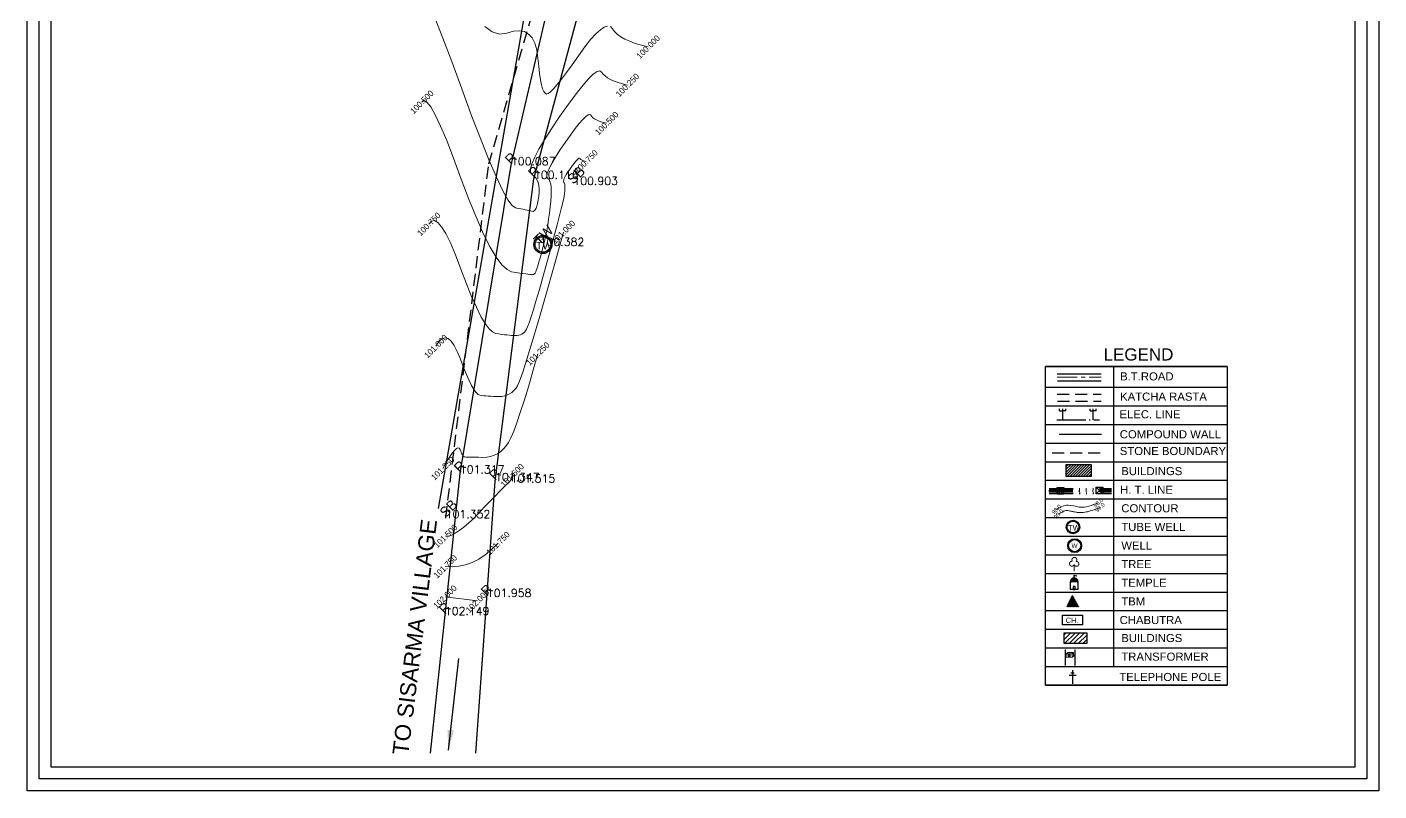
# Model space of a CAD drawing. Extents: x 0 to 10087, y 0 to 10179.
# Drawn here: x 9918.5 to 10087.4, y 9804.7 to 9900.2 of the extents above; entities that cross this region are included whole.
import ezdxf
from ezdxf.enums import TextEntityAlignment as Align

# ---------------------------------------------------------------- set-up
doc = ezdxf.new("R2010")
doc.units = 0
doc.header["$MEASUREMENT"] = 0
for name, pattern in [('ACAD_ISO04W100', [30, 24, -3, 0, -3]), ('ACAD_ISO10W100', [18, 12, -3, 0, -3]), ('ACAD_ISO12W100', [21, 12, -3, 0, -3, 0, -3]), ('ACAD_ISO14W100', [24, 12, -3, 0, -3, 0, -3, 0, -3]), ('CENTERX2', [4, 2.5, -0.5, 0.5, -0.5]), ('DASHDOT', [1, 0.5, -0.25, 0, -0.25]), ('DASHED', [0.75, 0.5, -0.25]), ('HIDDEN', [0.375, 0.25, -0.125])]:
    doc.linetypes.add(name, pattern=pattern)
for name, color, linetype in [('2', 1, 'Continuous'), ('4', 3, 'Continuous'), ('Contour_RL', 44, 'Continuous'), ('FRAME', 7, 'Continuous'), ('HATCH', 253, 'Continuous'), ('T_LINE', 7, 'ACAD_ISO12W100'), ('TBM', 32, 'Continuous'), ('TEXT', 7, 'Continuous'), ('TRANSFORMER (DP)', 7, 'Continuous'), ('TREES', 3, 'Continuous'), ('TW', 4, 'Continuous'), ('WELL', 4, 'Continuous')]:
    doc.layers.add(name, color=color, linetype=linetype)
for name, color, linetype, lineweight in [('BT ROAD', 251, 'Continuous', 30), ('BUILDING', 6, 'Continuous', 30), ('compound wall', 4, 'Continuous', 30), ('Contours', 42, 'Continuous', 13), ('DRG', 6, 'Continuous', 30), ('E.P LINE', 5, 'ACAD_ISO04W100', 30), ('EP', 5, 'ACAD_ISO10W100', 30), ('GRASS', 3, 'DASHDOT', 25), ('H-T-LINE', 150, 'ACAD_ISO14W100', 40), ('HT LINE', 4, 'ACAD_ISO10W100', 30), ('KATCHA RASTA', 42, 'HIDDEN', 30), ('ROAD', 250, 'Continuous', 30), ('SB', 1, 'DASHED', 30)]:
    doc.layers.add(name, color=color, linetype=linetype, lineweight=lineweight)
doc.styles.add('A', font='ARIAL.TTF')
doc.styles.add('ROMANS', font='romans.shx', dxfattribs={"height": 3})
doc.styles.add('style19', font='', dxfattribs={"height": 5})
doc.styles.get('style19').set_extended_font_data('Swis721 Th BT')
doc.dimstyles.get("Standard").update_dxf_attribs({"dimtxt": 0.18, "dimasz": 0.18, "dimexe": 0.18, "dimexo": 0.0625, "dimgap": 0.09, "dimtad": 0, "dimtih": 1, "dimtoh": 1, "dimdec": 4, "dimzin": 0, "dimdsep": 46, "dimtxsty": 'Standard', "dimcen": 0.09, "dimadec": 0, "dimazin": 0, "dimtfac": 1, "dimtdec": 4, "dimtofl": 0, "dimtmove": 0, "dimatfit": 3, "dimfxl": 0, "dimtolj": 1, "dimtzin": 0, "dimarcsym": 0})

# ---------------------------------------------------------------- blocks, each defined once
blk = doc.blocks.new('EP')
at = {"layer": 'EP', "linetype": 'Continuous'}
for p, q in [((-1.43, 4.24), (-1.43, 5.08)), ((-1.43, 4.24), (0, 4.24)), ((0, 4.24), (0, 5.08)), ((0, 0), (0, 4.24)), ((1.43, 4.24), (0, 4.24)), ((1.43, 4.24), (1.43, 5.08))]:
    blk.add_line(p, q, dxfattribs=at)
blk = doc.blocks.new('TW')
at = {"layer": 'TW'}
for radius in [2.01, 1.73]:
    blk.add_circle((0.01, 0.01), radius, dxfattribs=at)
at = {"layer": 'TW', "style": 'style19'}
blk.add_text('TW', height=1.68, dxfattribs=at).set_placement((-1.53, -1.1))
blk = doc.blocks.new('W')
at = {"layer": 'WELL'}
for radius in [2.3, 2]:
    blk.add_circle((0, 0), radius, dxfattribs=at)
at = {"layer": 'WELL', "color": 7}
blk.add_text('W', height=1.5, dxfattribs=at).set_placement((-0.04, -0.78), align=Align.CENTER)
blk = doc.blocks.new('TRANSFORMER (DP)')
at = {"layer": 'TRANSFORMER (DP)', "lineweight": 9}
for p, q in [((-0.08, 2.89), (-0.07, 0)), ((-0.01, 2.89), (0, 0)), ((1.7, 2.89), (1.7, 0)), ((1.76, 2.89), (1.77, 0.01))]:
    blk.add_line(p, q, dxfattribs=at)
at = {"layer": 'TRANSFORMER (DP)', "lineweight": 30}
for p, q in [((-0.08, 2.89), (-0.01, 2.89)), ((1.7, 2.89), (1.76, 2.89))]:
    blk.add_line(p, q, dxfattribs=at)
at = {"layer": 'TRANSFORMER (DP)', "lineweight": 15}
for p, q in [((0.14, 1.85), (-0.07, 1.85)), ((0.14, 1.82), (-0.07, 1.81)), ((0.14, 2.18), (0.42, 2.41)), ((0.14, 2.18), (1.21, 2.19)), ((0.14, 2.18), (0.14, 1.52)), ((0.14, 1.52), (1.21, 1.53)), ((0.42, 2.41), (1.49, 2.41)), ((0.48, 2.19), (0.48, 1.52)), ((0.54, 2.19), (0.54, 1.52)), ((0.6, 2.19), (0.6, 1.53)), ((0.65, 2.19), (0.66, 1.53)), ((0.7, 2.19), (0.71, 1.53)), ((0.76, 2.19), (0.76, 1.53)), ((0.82, 2.19), (0.82, 1.53)), ((0.87, 2.19), (0.87, 1.53)), ((1.21, 2.19), (1.49, 2.41)), ((1.21, 1.53), (1.21, 2.19)), ((1.21, 1.53), (1.49, 1.75)), ((1.39, 1.86), (1.77, 1.86)), ((1.39, 1.82), (1.77, 1.82)), ((1.49, 1.75), (1.49, 2.41))]:
    blk.add_line(p, q, dxfattribs=at)
blk = doc.blocks.new('TP')
at = {"layer": 'T_LINE', "color": 0, "linetype": 'Continuous'}
for p, q in [((0, 5.11), (0, 0)), ((-1.29, 3.22), (1.29, 3.22)), ((-0.68, 4.05), (0.58, 4.05))]:
    blk.add_line(p, q, dxfattribs=at)
blk = doc.blocks.new('HT')
at = {"layer": 'HT LINE', "linetype": 'Continuous'}
blk.add_lwpolyline([(-1.75, 1.73), (1.75, 1.73), (1.75, -1.73), (-1.75, -1.73)], close=True, dxfattribs=at)
for points in [[(-1.75, 1.73), (1.75, -1.73)], [(1.75, 1.73), (-1.75, -1.73)]]:
    blk.add_lwpolyline(points, dxfattribs=at)

msp = doc.modelspace()

# ---------------------------------------------------------------- hatches: boundary and pattern name
at = {"layer": 'DRG', "lineweight": 13}
h = msp.add_hatch(dxfattribs=at)
h.set_pattern_fill('ANSI31', color=256, scale=1.898438, style=0)
h.set_pattern_definition([(45, (8750.37505, 8581.90383), (-0.167799754, 0.167799754), [])])
h.paths.add_polyline_path([(10048.31, 9845.54), (10051.43, 9845.54), (10051.43, 9844.03), (10048.31, 9844.03)])
at = {"layer": 'HATCH'}
h = msp.add_hatch(dxfattribs=at)
h.set_pattern_fill('ANSI31', color=256, scale=3.217619, style=0)
h.set_pattern_definition([(45, (9810.39423, 9889.18184), (-0.28440006, 0.28440006), [])])
h.paths.add_polyline_path([(10048.05, 9824.5), (10050.87, 9824.5), (10050.87, 9823.14), (10048.05, 9823.14)])
at = {"layer": 'TBM'}
h = msp.add_hatch(dxfattribs=at)
h.set_pattern_fill('ANSI31', color=1, scale=0.510201, style=0)
h.set_pattern_definition([(45, (7487.109915, 7232.26312), (-0.0450958643, 0.0450958643), [])])
h.paths.add_polyline_path([(10048.34, 9827.74), (10049.89, 9827.74), (10049.09, 9829.23)])
h.paths.add_polyline_path([(10048.62, 9827.92), (10049.58, 9827.92), (10049.58, 9828.38), (10048.62, 9828.38)], flags=24)

# ---------------------------------------------------------------- linework, layer by layer
at = {"layer": 'BT ROAD', "linetype": 'Continuous'}
for points in [[(9974.52, 9809.47), (9976.94, 9843.46), (9981.8, 9881.25), (9988.25, 9905.31), (9992.27, 9920.78), (9997.86, 9943.29), (10000.02, 9958.4), (10000.09, 9979.29), (9999.99, 9990.83), (10000, 10000), (9999.73, 10016.95), (9999.77, 10030.03), (10000.53, 10040.39), (10000.97, 10043.05)], [(9986.79, 9915.8), (9984.46, 9906.75), (9978.92, 9882.95), (9972.54, 9844.42), (9968.83, 9809.44)]]:
    msp.add_lwpolyline(points, dxfattribs=at)
at = {"layer": 'BT ROAD', "color": 252, "linetype": 'CENTERX2', "lineweight": 9}
msp.add_lwpolyline([(10047.18, 9856.44), (10052.69, 9856.44)], dxfattribs=at)
at = {"layer": 'BUILDING', "color": 30}
for points in [[(10048.85, 9830.9), (10049.76, 9830.9), (10049.76, 9829.9), (10048.85, 9829.9)], [(10049.16, 9829.9), (10049.44, 9829.9), (10049.44, 9830.3), (10049.16, 9830.3)]]:
    msp.add_lwpolyline(points, close=True, dxfattribs=at)
for points in [[(10049.31, 9831.33), (10049.31, 9831.72), (10049.64, 9831.64), (10049.31, 9831.57)], [(10049.31, 9831.32), (10049.31, 9830.9)]]:
    msp.add_lwpolyline(points, dxfattribs=at)
at = {"layer": 'BUILDING'}
for points in [[(10047.82, 9826.72), (10050.36, 9826.72), (10050.36, 9825.49), (10047.82, 9825.49)], [(10048.05, 9824.5), (10050.87, 9824.5), (10050.87, 9823.14), (10048.05, 9823.14)]]:
    msp.add_lwpolyline(points, close=True, dxfattribs=at)
at = {"layer": 'BUILDING', "color": 30}
for centre, radius, start, end in [((10049.3, 9830.88), 0.471, 347.3159, 196.4881), ((10049.31, 9830.95), 0.378, 88.8257, 186.8928), ((10049.33, 9831.02), 0.306, 94.7039, 201.0258), ((10049.62, 9831), 0.446, 133.1061, 192.652), ((10049.32, 9831.04), 0.285, 332.8068, 91.4635), ((10049.33, 9830.95), 0.37, 352.9199, 92.4722), ((10049.23, 9831.05), 0.285, 329.9835, 72.8892)]:
    msp.add_arc(centre, radius, start, end, dxfattribs=at)
at = {"layer": 'compound wall', "linetype": 'Continuous', "lineweight": 30}
msp.add_lwpolyline([(10047.41, 9849.34), (10052.73, 9849.34)], dxfattribs=at)
at = {"layer": 'Contours', "color": 122, "linetype": 'Continuous'}
for points in [[(9969.47, 9901.28), (9970.42, 9898.85), (9971.53, 9895.92), (9972.78, 9892.5), (9974.04, 9889.06), (9975.18, 9886.07), (9976.2, 9883.54), (9977.1, 9881.45), (9977.88, 9879.82), (9978.54, 9878.63), (9979.07, 9877.9), (9979.49, 9877.61), (9979.83, 9877.56), (9980.15, 9877.5), (9980.44, 9877.45), (9980.71, 9877.39), (9980.95, 9877.34), (9981.17, 9877.29), (9981.36, 9877.25), (9981.53, 9877.2), (9981.68, 9877.19), (9981.82, 9877.25), (9981.94, 9877.38), (9982.06, 9877.58), (9982.16, 9877.85), (9982.25, 9878.19), (9982.33, 9878.6), (9982.4, 9879.07), (9982.43, 9879.56), (9982.43, 9880.01), (9982.39, 9880.42), (9982.31, 9880.78), (9982.18, 9881.1), (9982.01, 9881.37), (9981.81, 9881.6), (9981.56, 9881.79), (9981.38, 9882.05), (9981.37, 9882.5), (9981.54, 9883.13), (9981.89, 9883.95), (9982.41, 9884.95), (9983.11, 9886.14), (9983.99, 9887.51), (9985.04, 9889.07), (9986.12, 9890.6), (9987.08, 9891.89), (9987.91, 9892.94), (9988.62, 9893.76), (9989.21, 9894.33), (9989.68, 9894.66), (9990.02, 9894.76), (9990.25, 9894.61), (9990.44, 9894.36), (9990.69, 9894.12), (9991, 9893.89), (9991.38, 9893.68), (9991.81, 9893.48), (9992.31, 9893.29), (9992.86, 9893.13), (9993.48, 9892.97)], [(9975.64, 9900.32), (9976.58, 9899.63), (9977.5, 9899.34), (9978.4, 9899.47), (9979.23, 9899.71), (9979.96, 9899.77), (9980.6, 9899.66), (9981.13, 9899.36), (9981.57, 9898.88), (9981.91, 9898.22), (9982.15, 9897.38), (9982.29, 9896.36), (9982.39, 9895.32), (9982.5, 9894.41), (9982.61, 9893.64), (9982.74, 9893.01), (9982.88, 9892.52), (9983.02, 9892.16), (9983.18, 9891.95), (9983.35, 9891.86), (9983.56, 9891.93), (9983.85, 9892.14), (9984.23, 9892.51), (9984.69, 9893.03), (9985.24, 9893.71), (9985.86, 9894.53), (9986.57, 9895.51), (9987.37, 9896.65), (9988.16, 9897.75), (9988.88, 9898.67), (9989.53, 9899.38), (9990.09, 9899.9), (9990.58, 9900.23), (9991, 9900.35)], [(9991.34, 9900.29), (9991.6, 9900.02), (9991.86, 9899.66), (9992.21, 9899.33), (9992.64, 9899.01), (9993.16, 9898.72), (9993.76, 9898.45), (9994.45, 9898.19), (9995.22, 9897.96), (9996.07, 9897.75)], [(9967.79, 9890.86), (9968.06, 9891.06), (9968.43, 9890.85), (9968.89, 9890.25), (9969.46, 9889.25), (9970.13, 9887.85), (9970.89, 9886.04), (9971.76, 9883.84), (9972.72, 9881.23), (9973.71, 9878.6), (9974.64, 9876.3), (9975.51, 9874.34), (9976.32, 9872.73), (9977.08, 9871.45), (9977.78, 9870.51), (9978.43, 9869.91), (9979.01, 9869.64), (9979.54, 9869.56), (9980.01, 9869.48), (9980.42, 9869.42), (9980.76, 9869.37), (9981.05, 9869.33), (9981.27, 9869.3), (9981.44, 9869.28), (9981.54, 9869.27), (9981.61, 9869.28), (9981.68, 9869.29), (9981.74, 9869.31), (9981.79, 9869.33), (9981.85, 9869.37), (9981.9, 9869.41), (9981.94, 9869.47), (9981.98, 9869.53), (9982.03, 9869.62), (9982.09, 9869.79), (9982.17, 9870.02), (9982.26, 9870.32), (9982.37, 9870.69), (9982.5, 9871.12), (9982.64, 9871.62), (9982.8, 9872.19), (9982.96, 9872.8), (9983.11, 9873.44), (9983.25, 9874.1), (9983.39, 9874.78), (9983.51, 9875.48), (9983.63, 9876.21), (9983.73, 9876.96), (9983.83, 9877.74), (9983.91, 9878.48), (9983.95, 9879.14), (9983.96, 9879.71), (9983.94, 9880.2), (9983.89, 9880.6), (9983.8, 9880.92), (9983.68, 9881.15), (9983.53, 9881.3), (9983.42, 9881.46), (9983.42, 9881.73), (9983.52, 9882.12), (9983.74, 9882.63), (9984.06, 9883.24), (9984.49, 9883.98), (9985.03, 9884.82), (9985.68, 9885.79), (9986.35, 9886.73), (9986.94, 9887.53), (9987.46, 9888.18), (9987.9, 9888.68), (9988.26, 9889.03), (9988.55, 9889.24), (9988.76, 9889.3), (9988.9, 9889.21), (9989.01, 9889.05), (9989.17, 9888.9), (9989.36, 9888.76), (9989.59, 9888.63), (9989.86, 9888.51), (9990.17, 9888.4), (9990.51, 9888.29), (9990.89, 9888.2)], [(9968.66, 9875.59), (9968.98, 9875.98), (9969.36, 9876.05), (9969.78, 9875.81), (9970.26, 9875.27), (9970.78, 9874.41), (9971.36, 9873.24), (9971.99, 9871.76), (9972.67, 9869.97), (9973.35, 9868.14), (9974, 9866.54), (9974.6, 9865.19), (9975.17, 9864.06), (9975.69, 9863.18), (9976.18, 9862.52), (9976.63, 9862.11), (9977.03, 9861.92), (9977.41, 9861.86), (9977.77, 9861.81), (9978.11, 9861.77), (9978.42, 9861.73), (9978.72, 9861.7), (9979, 9861.68), (9979.25, 9861.67), (9979.49, 9861.66), (9979.7, 9861.67), (9979.91, 9861.71), (9980.1, 9861.77), (9980.28, 9861.85), (9980.44, 9861.97), (9980.6, 9862.1), (9980.73, 9862.26), (9980.86, 9862.45), (9981, 9862.76), (9981.2, 9863.27), (9981.44, 9864), (9981.73, 9864.93), (9982.08, 9866.07), (9982.47, 9867.42), (9982.92, 9868.98), (9983.41, 9870.76), (9983.9, 9872.53), (9984.33, 9874.11), (9984.69, 9875.49), (9985, 9876.68), (9985.25, 9877.67), (9985.43, 9878.46), (9985.56, 9879.05), (9985.62, 9879.45), (9985.65, 9879.73), (9985.67, 9879.98), (9985.67, 9880.2), (9985.67, 9880.38), (9985.65, 9880.54), (9985.61, 9880.66), (9985.57, 9880.75), (9985.51, 9880.8), (9985.47, 9880.86), (9985.47, 9880.97), (9985.51, 9881.11), (9985.59, 9881.31), (9985.71, 9881.54), (9985.88, 9881.82), (9986.08, 9882.14), (9986.33, 9882.51), (9986.58, 9882.86), (9986.8, 9883.17), (9987, 9883.41), (9987.17, 9883.6), (9987.3, 9883.74), (9987.41, 9883.82), (9987.49, 9883.84), (9987.55, 9883.81), (9987.59, 9883.75), (9987.65, 9883.69), (9987.72, 9883.64), (9987.81, 9883.59), (9987.91, 9883.54), (9988.03, 9883.5), (9988.16, 9883.46), (9988.31, 9883.42)], [(9969.54, 9860.32), (9969.91, 9860.9), (9970.29, 9861.25), (9970.67, 9861.38), (9971.06, 9861.28), (9971.44, 9860.97), (9971.83, 9860.43), (9972.22, 9859.68), (9972.61, 9858.7), (9973, 9857.68), (9973.36, 9856.79), (9973.69, 9856.03), (9974.01, 9855.4), (9974.3, 9854.9), (9974.58, 9854.54), (9974.83, 9854.31), (9975.05, 9854.2), (9975.28, 9854.17), (9975.53, 9854.14), (9975.8, 9854.11), (9976.08, 9854.09), (9976.39, 9854.08), (9976.72, 9854.06), (9977.06, 9854.05), (9977.43, 9854.05), (9977.8, 9854.06), (9978.14, 9854.12), (9978.46, 9854.23), (9978.76, 9854.37), (9979.04, 9854.56), (9979.3, 9854.79), (9979.53, 9855.06), (9979.74, 9855.38), (9980, 9855.97), (9980.4, 9857.09), (9980.92, 9858.71), (9981.57, 9860.86), (9982.36, 9863.52), (9983.27, 9866.69), (9984.31, 9870.39), (9985.48, 9874.6)], [(9970.41, 9845.06), (9970.84, 9845.82), (9971.23, 9846.44), (9971.56, 9846.94), (9971.85, 9847.3), (9972.1, 9847.53), (9972.3, 9847.63), (9972.45, 9847.6), (9972.56, 9847.43), (9972.64, 9847.22), (9972.71, 9847.03), (9972.79, 9846.87), (9972.85, 9846.74), (9972.91, 9846.63), (9972.97, 9846.55), (9973.03, 9846.51), (9973.07, 9846.48), (9973.15, 9846.48), (9973.29, 9846.47), (9973.48, 9846.46), (9973.74, 9846.46), (9974.06, 9846.45), (9974.44, 9846.44), (9974.88, 9846.44), (9975.38, 9846.43), (9975.89, 9846.46), (9976.38, 9846.54), (9976.83, 9846.69), (9977.25, 9846.89), (9977.64, 9847.16), (9978, 9847.48), (9978.32, 9847.86), (9978.62, 9848.31), (9978.92, 9848.89), (9979.27, 9849.71), (9979.66, 9850.75), (9980.09, 9852.02), (9980.57, 9853.52), (9981.1, 9855.25), (9981.67, 9857.21), (9982.28, 9859.39)], [(9970.75, 9836.58), (9971.1, 9836.59), (9971.5, 9836.71), (9971.96, 9836.94), (9972.47, 9837.27), (9973.04, 9837.7), (9973.66, 9838.25), (9974.35, 9838.89), (9975.08, 9839.65), (9975.8, 9840.4), (9976.44, 9841.07), (9976.99, 9841.64), (9977.45, 9842.11), (9977.82, 9842.5), (9978.11, 9842.79), (9978.31, 9842.98), (9978.43, 9843.08), (9978.5, 9843.13), (9978.56, 9843.18), (9978.62, 9843.24), (9978.67, 9843.29), (9978.72, 9843.34), (9978.76, 9843.38), (9978.8, 9843.43), (9978.83, 9843.48), (9978.86, 9843.53), (9978.89, 9843.59), (9978.92, 9843.67), (9978.95, 9843.75), (9978.98, 9843.84), (9979.01, 9843.95), (9979.05, 9844.06), (9979.08, 9844.19)], [(9970.72, 9832.78), (9971.57, 9832.74), (9972.41, 9832.81), (9973.25, 9832.99), (9974.08, 9833.3), (9974.9, 9833.72), (9975.71, 9834.26), (9976.51, 9834.92), (9977.31, 9835.69)]]:
    msp.add_lwpolyline(points, dxfattribs=at)
at = {"layer": 'Contours', "color": 122, "linetype": 'Continuous', "elevation": 102}
msp.add_lwpolyline([(9970.68, 9828.99), (9974.75, 9828.48)], dxfattribs=at)
at = {"layer": 'Contours', "color": 122, "linetype": 'Continuous'}
msp.add_spline([(10047.03, 9839.91), (10048.54, 9840.46), (10049.94, 9840.22), (10052.3, 9840.76)], degree=3, dxfattribs=at)
msp.add_open_spline([(10047.34, 9839.36), (10047.4, 9839.4), (10047.46, 9839.43), (10047.65, 9839.53), (10047.76, 9839.59), (10047.97, 9839.68), (10048.07, 9839.72), (10048.23, 9839.77), (10048.3, 9839.78), (10048.37, 9839.79), (10048.38, 9839.79), (10048.41, 9839.79), (10048.42, 9839.79), (10048.44, 9839.79), (10048.45, 9839.79), (10048.49, 9839.79), (10048.53, 9839.79), (10048.64, 9839.77), (10048.73, 9839.75), (10048.96, 9839.7), (10049.08, 9839.67), (10049.31, 9839.62), (10049.4, 9839.6), (10049.55, 9839.57), (10049.61, 9839.56), (10049.8, 9839.54), (10049.93, 9839.53), (10050.31, 9839.53), (10050.56, 9839.56), (10051.04, 9839.65), (10051.26, 9839.71), (10051.69, 9839.84), (10051.9, 9839.92), (10052.24, 9840.05), (10052.38, 9840.11), (10052.52, 9840.17)], degree=3, knots=[0, 0, 0, 0, 1.213037, 1.213037, 3.639111, 3.639111, 6.065186, 6.065186, 8.49126, 8.49126, 9.130124, 9.130124, 9.616096, 9.616096, 10.102067, 10.102067, 11.07401, 11.07401, 13.221796, 13.221796, 15.369582, 15.369582, 16.646485, 16.646485, 17.416773, 17.416773, 19.012861, 19.012861, 22.323772, 22.323772, 25.634683, 25.634683, 28.945595, 28.945595, 31.369605, 31.369605, 31.369605, 31.369605], dxfattribs=at)
at = {"layer": 'DRG', "linetype": 'Continuous'}
msp.add_lwpolyline([(10048.31, 9845.54), (10051.43, 9845.54), (10051.43, 9844.03), (10048.31, 9844.03)], close=True, dxfattribs=at)
at = {"layer": 'E.P LINE', "ltscale": 0.15}
msp.add_lwpolyline([(10047.14, 9851.11), (10052.46, 9851.11)], dxfattribs=at)
at = {"layer": 'EP', "linetype": 'Continuous'}
msp.add_lwpolyline([(10011.85, 10047.67), (10001.93, 10001.06), (9983.53, 9918.65), (9969.83, 9840.02)], dxfattribs=at)
at = {"layer": 'FRAME'}
for points in [[(10068.42, 9857.81), (10045.71, 9857.81)], [(10054.23, 9857.81), (10054.23, 9820.28)], [(10045.71, 9855.2), (10068.42, 9855.2)], [(10045.71, 9852.87), (10068.42, 9852.87)], [(10045.71, 9850.54), (10068.42, 9850.54)], [(10045.71, 9848.21), (10068.42, 9848.21)], [(10045.71, 9845.89), (10068.42, 9845.89)], [(10045.71, 9843.56), (10068.42, 9843.56)], [(10045.71, 9841.23), (10068.42, 9841.23)], [(10045.71, 9838.9), (10068.42, 9838.9)], [(10045.71, 9836.58), (10068.42, 9836.58)], [(10045.71, 9834.25), (10068.42, 9834.25)], [(10045.71, 9831.92), (10068.42, 9831.92)], [(10045.71, 9829.59), (10068.42, 9829.59)], [(10045.71, 9827.27), (10068.42, 9827.27)], [(10045.71, 9824.94), (10068.42, 9824.94)], [(10045.71, 9822.61), (10068.42, 9822.61)], [(10045.71, 9820.28), (10068.42, 9820.28)], [(10045.71, 9817.96), (10068.42, 9817.96)]]:
    msp.add_lwpolyline(points, dxfattribs=at)
msp.add_lwpolyline([(10045.71, 9857.81), (10068.42, 9857.81), (10068.42, 9817.96), (10045.71, 9817.96)], close=True, dxfattribs=at)
at = {"layer": 'H-T-LINE', "ltscale": 0.25, "flags": 128}
for points in [[(10046.14, 9842.24), (10053.97, 9842.24)], [(10046.16, 9842.51), (10053.98, 9842.51)], [(10046.19, 9841.97), (10053.95, 9841.97)]]:
    msp.add_lwpolyline(points, dxfattribs=at)
at = {"layer": 'KATCHA RASTA', "ltscale": 6}
for points in [[(10047.18, 9854.35), (10052.69, 9854.35)], [(10047.21, 9853.47), (10052.66, 9853.47)]]:
    msp.add_lwpolyline(points, dxfattribs=at)
at = {"layer": 'ROAD', "linetype": 'DASHED', "ltscale": 200}
for points in [[(10047.18, 9856.88), (10052.69, 9856.88)], [(10047.21, 9856), (10052.66, 9856)]]:
    msp.add_lwpolyline(points, dxfattribs=at)
at = {"layer": 'SB', "ltscale": 3}
for points in [[(9970.77, 9838.83), (9976.14, 9883.11), (9982.82, 9906.14), (9981.94, 9919.79), (9972.37, 9928.92), (9965.32, 9933.91)], [(10046.53, 9847.01), (10053.06, 9847.01)]]:
    msp.add_lwpolyline(points, dxfattribs=at)
at = {"layer": 'TBM', "color": 1, "const_width": 0.0128}
msp.add_lwpolyline([(10049.09, 9829.23), (10048.34, 9827.74), (10049.89, 9827.74), (10049.09, 9829.23)], dxfattribs=at)
at = {"layer": 'TEXT', "ltscale": 6}
for points in [[(9918.45, 10178.94), (10087.38, 10178.94), (10087.38, 9804.72), (9918.45, 9804.72)], [(9921.45, 10175.94), (10084.38, 10175.94), (10084.38, 9807.72), (9921.45, 9807.72)]]:
    msp.add_lwpolyline(points, close=True, dxfattribs=at)
at = {"layer": 'TEXT', "color": 1, "ltscale": 6}
msp.add_lwpolyline([(9919.95, 10177.44), (10085.88, 10177.44), (10085.88, 9806.22), (9919.95, 9806.22)], close=True, dxfattribs=at)
at = {"layer": 'TREES', "color": 3}
msp.add_lwpolyline([(10049.3, 9833.04, 0.12, 0.12, 2.255331), (10049.54, 9833.41, 0.12, 0.12, 2.255331), (10049.09, 9833.43, 0.12, 0.12, 2.255331), (10049.3, 9833.03, 0, 0, 0)], format="xyseb", dxfattribs=at)
at = {"layer": 'TREES', "color": 244, "const_width": 0.12}
msp.add_lwpolyline([(10049.3, 9833.03), (10049.3, 9832.19)], dxfattribs=at)

# ---------------------------------------------------------------- block references
at = {"layer": 'compound wall', "linetype": 'Continuous'}
for p, xscale, yscale, zscale in [((9982.91, 9873.04), 0.5625, 0.5625, 0.5625), ((10049.15, 9837.72), 0.421875, 0.421875, 0.421875)]:
    msp.add_blockref('TW', p, dxfattribs=dict(at, xscale=xscale, yscale=yscale, zscale=zscale))
at = {"layer": 'DRG', "linetype": 'Continuous', "xscale": 0.6834374999998771, "yscale": 0.6834374999998771, "zscale": 0.6834374999999999}
msp.add_blockref('TRANSFORMER (DP)', (10048.21, 9820.39), dxfattribs=at)
at = {"layer": 'GRASS', "xscale": 0.2699767239867015, "yscale": 0.2699767239867015, "zscale": 0.2699767239867782}
for p in [(10047.87, 9851.11), (10051.68, 9851.11)]:
    msp.add_blockref('EP', p, dxfattribs=at)
at = {"layer": 'H-T-LINE', "xscale": 0.2375606280847524, "yscale": 0.2375606280849752, "zscale": 0.2375606280846813, "rotation": 0.2943363627192785}
for p in [(10047.6, 9842.26), (10052.45, 9842.28)]:
    msp.add_blockref('HT', p, dxfattribs=at)
at = {"layer": 'T_LINE', "color": 0, "xscale": 0.3375, "yscale": 0.3375, "zscale": 0.3375}
msp.add_blockref('TP', (10049.1, 9818.12), dxfattribs=at)
at = {"layer": 'WELL', "color": 0, "xscale": 0.3796875, "yscale": 0.3796875, "zscale": 0.3796875}
msp.add_blockref('W', (10049.36, 9835.39), dxfattribs=at)

# ---------------------------------------------------------------- texts
at = {"layer": '2'}
for s, p in [('R', (9978.92, 9882.95)), ('R', (9981.8, 9881.25)), ('SB', (9986.72, 9880.5)), ('TW', (9982.51, 9872.86)), ('R', (9972.54, 9844.42)), ('R', (9976.94, 9843.46)), ('SB', (9970.77, 9838.83)), ('R', (9975.91, 9828.98)), ('R', (9970.66, 9826.72))]:
    msp.add_text(s, height=1.25, rotation=45, dxfattribs=at).set_placement(p)
at = {"layer": '4', "style": 'ROMANS'}
for s, p in [('100.087', (9978.92, 9882.95)), ('100.116', (9981.8, 9881.25)), ('100.903', (9986.72, 9880.5)), ('100.382', (9982.51, 9872.86)), ('101.317', (9972.54, 9844.42)), ('101.347', (9976.94, 9843.46)), ('101.515', (9978.89, 9843.28)), ('101.352', (9970.77, 9838.83)), ('101.958', (9975.91, 9828.98)), ('102.149', (9970.66, 9826.72))]:
    msp.add_text(s, height=1, dxfattribs=at).set_placement(p)
at = {"layer": 'BUILDING', "color": 7, "style": 'A'}
msp.add_text('CH.', height=0.675, dxfattribs=at).set_placement((10048.23, 9825.72))
at = {"layer": 'Contour_RL', "color": 122, "linetype": 'Continuous'}
for s, p in [('100.000', (9996.07, 9897.75)), ('100.250', (9993.48, 9892.97)), ('100.500', (9967.79, 9890.86)), ('100.500', (9990.89, 9888.2)), ('100.750', (9988.31, 9883.42)), ('100.750', (9968.66, 9875.59)), ('101.000', (9985.48, 9874.6)), ('101.000', (9969.54, 9860.32)), ('101.250', (9982.28, 9859.39)), ('101.250', (9970.41, 9845.06)), ('101.500', (9979.08, 9844.19)), ('101.500', (9970.75, 9836.58)), ('101.750', (9977.31, 9835.69)), ('101.750', (9970.72, 9832.78)), ('102.000', (9970.68, 9828.99)), ('102.000', (9974.75, 9828.48))]:
    msp.add_text(s, height=0.75, rotation=45, dxfattribs=at).set_placement(p, align=Align.MIDDLE_CENTER)
at = {"layer": 'Contours', "color": 122, "linetype": 'Continuous'}
for s, p in [('98.0', (10047.08, 9839.94)), ('98.0', (10052.3, 9840.76)), ('99.0', (10052.52, 9840.17)), ('99.0', (10047.34, 9839.36))]:
    msp.add_text(s, height=0.506, rotation=45, dxfattribs=at).set_placement(p, align=Align.MIDDLE_CENTER)
at = {"layer": 'FRAME', "style": 'A'}
for s, height, p in [('LEGEND', 1.519, (10052.97, 9858.54)), ('B.T.ROAD', 1.012, (10055.04, 9856.05)), ('KATCHA RASTA', 1.0125, (10055.04, 9853.52)), ('ELEC. LINE', 1.012, (10054.96, 9851.31)), ('COMPOUND WALL', 1.0125, (10055, 9848.81)), ('STONE BOUNDARY', 1.0125, (10055, 9846.72)), ('BUILDINGS', 1.012, (10055.19, 9844.21)), ('H. T. LINE', 1.012, (10055.04, 9841.88)), ('CONTOUR', 1.012, (10055.19, 9839.56)), ('TUBE WELL', 1.012, (10055.19, 9837.23)), ('WELL', 1.012, (10055.19, 9834.9)), ('TREE', 1.012, (10055.19, 9832.58)), ('TEMPLE', 1.012, (10055.19, 9830.25)), ('TBM', 1.012, (10055.19, 9827.92)), ('CHABUTRA', 1.012, (10054.98, 9825.59)), ('BUILDINGS', 1.012, (10055.19, 9823.34)), ('TRANSFORMER', 1.0125, (10055.19, 9821.01)), ('TELEPHONE POLE', 1.0125, (10054.94, 9818.47))]:
    msp.add_text(s, height=height, dxfattribs=at).set_placement(p)
msp.add_text(' TO SISARMA VILLAGE', height=2, rotation=82.9768, dxfattribs=at).set_placement((9965.98, 9808.36))
at = {"layer": 'TBM', "style": 'style19'}
msp.add_text('TBM', height=0.306, dxfattribs=at).set_placement((10048.7, 9827.99))

# ---------------------------------------------------------------- leaders
at = {"layer": 'TEXT'}
msp.add_leader([(9971.11, 9809.83), (9972.41, 9821.3)], dimstyle='Standard', override={"dimasz": 2.5}, dxfattribs=at)

doc.saveas('drawing.dxf')
